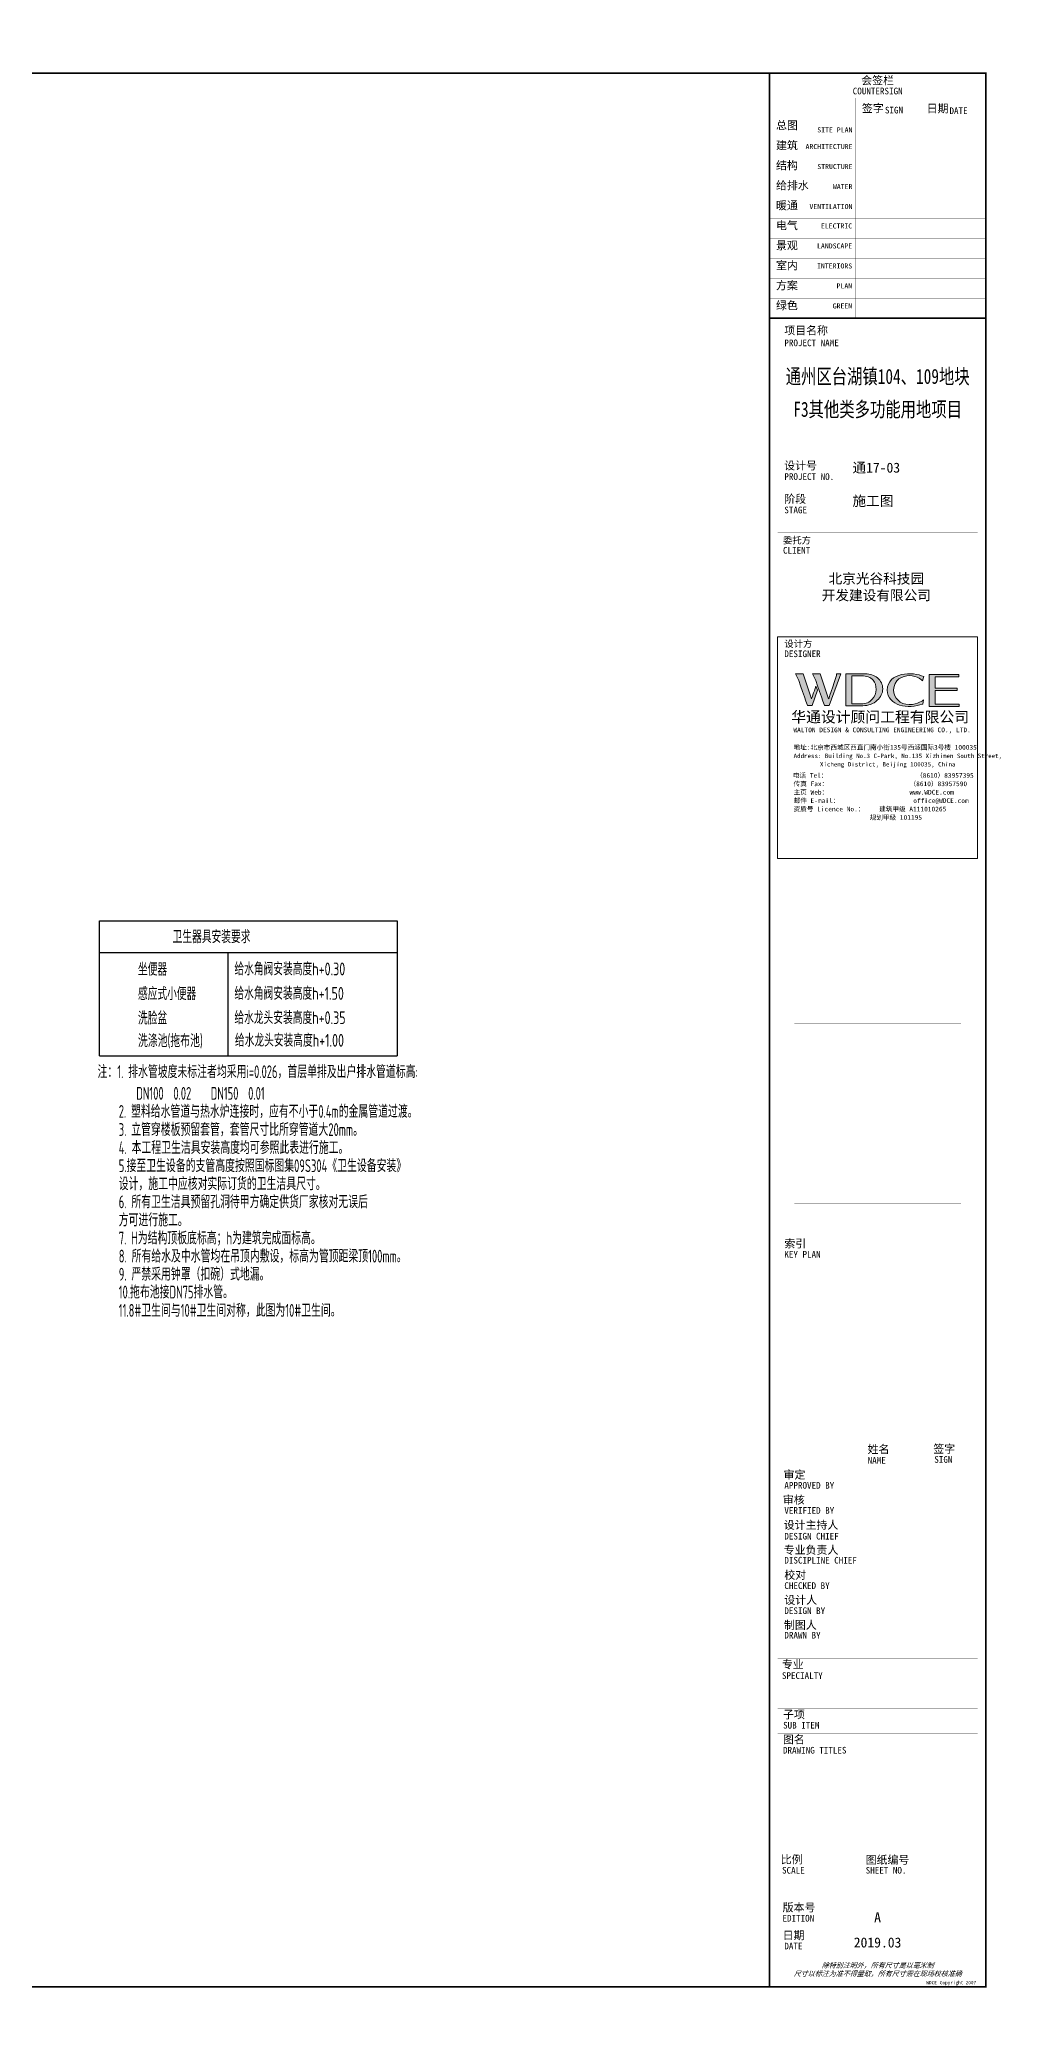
# Model space of a CAD drawing. Extents: x 101085 to 143137, y -1 to 29701.
# Drawn here: x 128439 to 143137, y -1 to 29701 of the extents above; entities that cross this region are included whole.
import ezdxf
from ezdxf.enums import TextEntityAlignment as Align
from ezdxf.xclip import XClip

# ---------------------------------------------------------------- set-up
doc = ezdxf.new("R2010")
doc.units = 0
doc.header["$LTSCALE"] = 10
doc.header["$MEASUREMENT"] = 0
doc.header["$XCLIPFRAME"] = 0
doc.linetypes.add('104-10 轴网$0$DOTE', pattern=[2.42, 2, -0.2, 0.02, -0.2])
doc.linetypes.add('X-104 8#10#平面$0$109-34 轴网$0$L1$0$$AUDIT_BAD_LTYPE1', pattern=[0])
doc.layers.get('Defpoints').update_dxf_attribs({"color": 167})
doc.layers.add('104-10 轴网$0$A_AXIS-轴线', color=36, linetype='104-10 轴网$0$DOTE')
doc.layers.add('P-标注', color=7, linetype='Continuous')
doc.styles.add('TBHZ', font='ros1.shx', dxfattribs={"width": 0.9, "bigfont": 'jd.shx'})
doc.styles.add('图签信息$0$hwxh', font='STXIHEI.TTF')
doc.styles.add('图签信息$0$华文细黑', font='STXIHEI.TTF', dxfattribs={"height": 10})

# ---------------------------------------------------------------- blocks, each defined once
blk = doc.blocks.new('图签信息$0$WDCE Copyright200X')
at = {"const_width": 0.016}
blk.add_lwpolyline([(-10.6, 1.26, 1), (-11.4, 1.26, 1)], format="xyb", close=True, dxfattribs=at)
at = {"style": '图签信息$0$华文细黑'}
for s, p in [('WDCE ', (-11.46, 0.5)), ('     Copyright ', (-3.51, 0.5))]:
    blk.add_text(s, height=1, dxfattribs=at).set_placement(p, align=Align.BOTTOM_RIGHT)
blk.add_text('c', height=0.6, dxfattribs=at).set_placement((-11.04, 1.35), align=Align.MIDDLE_CENTER)
blk.add_attdef('200X', text='', height=1, dxfattribs=at).set_placement((-0.45, 0.5), align=Align.BOTTOM_RIGHT)
blk = doc.blocks.new('图签信息$0$logo2')
h = blk.add_hatch(color=7)
h.paths.add_polyline_path([(19.02, -7.36), (15.84, -7.36), (15.84, -3.97), (18.97, -3.97), (18.97, -4.24), (16.46, -4.24), (16.46, -5.45), (18.81, -5.45), (18.81, -5.69), (16.47, -5.69), (16.47, -7.12), (19.02, -7.12)])
edge = h.paths.add_edge_path()
edge.add_spline(control_points=[(15.26, -4.21), (15.26, -4.21), (15.13, -4.65), (15.13, -4.65), (15.13, -4.65), (14.62, -4.1), (13.73, -4.1), (13.04, -4.1), (12.07, -4.54), (12.08, -5.62), (12.08, -6.49), (12.77, -7.16), (13.73, -7.17), (14.66, -7.17), (15.23, -6.68), (15.23, -6.68), (15.23, -6.68), (15.16, -7.11), (15.16, -7.11), (13.63, -7.7), (11.42, -7.29), (11.41, -5.64), (11.4, -3.72), (14.16, -3.66), (15.26, -4.21)], knot_values=[0, 0, 0, 0, 1, 1, 1, 2, 2, 2, 3, 3, 3, 4, 4, 4, 5, 5, 5, 6, 6, 6, 7, 7, 7, 8, 8, 8, 8], degree=3, periodic=0)
edge = h.paths.add_edge_path(flags=16)
edge.add_spline(control_points=[(10.23, -5.57), (10.23, -5.16), (10.12, -4.83), (9.9, -4.58), (9.63, -4.27), (9.23, -4.12), (8.69, -4.12), (8.69, -4.12), (7.64, -4.12), (7.64, -4.12), (7.64, -4.12), (7.64, -7.1), (7.64, -7.1), (7.64, -7.1), (8.66, -7.1), (8.66, -7.1), (9.13, -7.1), (9.52, -6.93), (9.82, -6.6), (10.09, -6.31), (10.23, -5.96), (10.23, -5.57)], knot_values=[0, 0, 0, 0, 1, 1, 1, 2, 2, 2, 3, 3, 3, 4, 4, 4, 5, 5, 5, 6, 6, 6, 7, 7, 7, 7], degree=3, periodic=0)
edge = h.paths.add_edge_path()
edge.add_spline(control_points=[(10.92, -5.51), (10.92, -5.96), (10.72, -6.37), (10.34, -6.72), (9.92, -7.1), (9.41, -7.29), (8.82, -7.29), (8.82, -7.29), (7.03, -7.29), (7.03, -7.29), (7.03, -7.29), (7.03, -3.92), (7.03, -3.92), (7.03, -3.92), (9.1, -3.92), (9.1, -3.92), (9.59, -3.92), (10.01, -4.06), (10.36, -4.34), (10.73, -4.64), (10.92, -5.03), (10.92, -5.51)], knot_values=[0, 0, 0, 0, 1, 1, 1, 2, 2, 2, 3, 3, 3, 4, 4, 4, 5, 5, 5, 6, 6, 6, 7, 7, 7, 7], degree=3, periodic=0)
at = {"lineweight": 0}
blk.add_lwpolyline([(19.02, -7.36), (15.84, -7.36), (15.84, -3.97), (18.97, -3.97), (18.97, -4.24), (16.46, -4.24), (16.46, -5.45), (18.81, -5.45), (18.81, -5.69), (16.47, -5.69), (16.47, -7.12), (19.02, -7.12), (19.02, -7.36)], dxfattribs=at)
for points, knots in [([(10.92, -5.51), (10.92, -5.96), (10.72, -6.37), (10.34, -6.72), (9.92, -7.1), (9.41, -7.29), (8.82, -7.29), (8.82, -7.29), (7.03, -7.29), (7.03, -7.29), (7.03, -7.29), (7.03, -3.92), (7.03, -3.92), (7.03, -3.92), (9.1, -3.92), (9.1, -3.92), (9.59, -3.92), (10.01, -4.06), (10.36, -4.34), (10.73, -4.64), (10.92, -5.03), (10.92, -5.51)], [0, 0, 0, 0, 1, 1, 1, 2, 2, 2, 3, 3, 3, 4, 4, 4, 5, 5, 5, 6, 6, 6, 7, 7, 7, 7]), ([(10.23, -5.57), (10.23, -5.16), (10.12, -4.83), (9.9, -4.58), (9.63, -4.27), (9.23, -4.12), (8.69, -4.12), (8.69, -4.12), (7.64, -4.12), (7.64, -4.12), (7.64, -4.12), (7.64, -7.1), (7.64, -7.1), (7.64, -7.1), (8.66, -7.1), (8.66, -7.1), (9.13, -7.1), (9.52, -6.93), (9.82, -6.6), (10.09, -6.31), (10.23, -5.96), (10.23, -5.57)], [0, 0, 0, 0, 1, 1, 1, 2, 2, 2, 3, 3, 3, 4, 4, 4, 5, 5, 5, 6, 6, 6, 7, 7, 7, 7]), ([(15.26, -4.21), (15.26, -4.21), (15.13, -4.65), (15.13, -4.65), (15.13, -4.65), (14.62, -4.1), (13.73, -4.1), (13.04, -4.1), (12.07, -4.54), (12.08, -5.62), (12.08, -6.49), (12.77, -7.16), (13.73, -7.17), (14.66, -7.17), (15.23, -6.68), (15.23, -6.68), (15.23, -6.68), (15.16, -7.11), (15.16, -7.11), (13.63, -7.7), (11.42, -7.29), (11.41, -5.64), (11.4, -3.72), (14.16, -3.66), (15.26, -4.21)], [0, 0, 0, 0, 1, 1, 1, 2, 2, 2, 3, 3, 3, 4, 4, 4, 5, 5, 5, 6, 6, 6, 7, 7, 7, 8, 8, 8, 8])]:
    blk.add_open_spline(points, degree=3, knots=knots, dxfattribs=at)
blk = doc.blocks.new('图签信息$0$logo1')
h = blk.add_hatch(color=8)
edge = h.paths.add_edge_path()
edge.add_spline(control_points=[(3.86, -5.21), (3.63, -5.88), (3.39, -6.56), (3.39, -6.56), (3.39, -6.56), (2.5, -3.91), (2.5, -3.91), (2.5, -3.91), (1.8, -3.91), (1.69, -3.91), (2.02, -4.39), (2.95, -7.27), (2.95, -7.27), (2.95, -7.27), (3.44, -7.27), (3.44, -7.27), (3.44, -7.27), (4.03, -5.66), (4.03, -5.66), (4.03, -5.66), (3.86, -5.21), (3.86, -5.21)], knot_values=[0, 0, 0, 0, 1, 1, 1, 2, 2, 2, 3, 3, 3, 4, 4, 4, 5, 5, 5, 6, 6, 6, 7, 7, 7, 7], degree=3, periodic=0)
h = blk.add_hatch(color=7)
edge = h.paths.add_edge_path()
edge.add_spline(control_points=[(6.04, -3.91), (6.09, -4.1), (5.2, -6.56), (5.2, -6.56), (5.2, -6.56), (4.3, -3.91), (4.3, -3.91), (4.3, -3.91), (3.6, -3.91), (3.49, -3.91), (3.82, -4.39), (4.75, -7.27), (4.75, -7.27), (4.75, -7.27), (5.24, -7.27), (5.24, -7.27), (5.24, -7.27), (6.33, -4.3), (6.33, -4.3), (6.33, -4.3), (6.48, -3.91), (6.48, -3.91), (6.48, -3.91), (6.21, -3.91), (6.04, -3.91)], knot_values=[0, 0, 0, 0, 1, 1, 1, 2, 2, 2, 3, 3, 3, 4, 4, 4, 5, 5, 5, 6, 6, 6, 7, 7, 7, 8, 8, 8, 8], degree=3, periodic=0)
at = {"color": 8, "lineweight": 0}
blk.add_open_spline([(3.86, -5.21), (3.63, -5.88), (3.39, -6.56), (3.39, -6.56), (3.39, -6.56), (2.5, -3.91), (2.5, -3.91), (2.5, -3.91), (1.8, -3.91), (1.69, -3.91), (2.02, -4.39), (2.95, -7.27), (2.95, -7.27), (2.95, -7.27), (3.44, -7.27), (3.44, -7.27), (3.44, -7.27), (4.03, -5.66), (4.03, -5.66), (4.03, -5.66), (3.86, -5.21), (3.86, -5.21)], degree=3, knots=[0, 0, 0, 0, 1, 1, 1, 2, 2, 2, 3, 3, 3, 4, 4, 4, 5, 5, 5, 6, 6, 6, 7, 7, 7, 7], dxfattribs=at)
at = {"lineweight": 0}
blk.add_open_spline([(6.04, -3.91), (6.09, -4.1), (5.2, -6.56), (5.2, -6.56), (5.2, -6.56), (4.3, -3.91), (4.3, -3.91), (4.3, -3.91), (3.6, -3.91), (3.49, -3.91), (3.82, -4.39), (4.75, -7.27), (4.75, -7.27), (4.75, -7.27), (5.24, -7.27), (5.24, -7.27), (5.24, -7.27), (6.33, -4.3), (6.33, -4.3), (6.33, -4.3), (6.48, -3.91), (6.48, -3.91), (6.48, -3.91), (6.21, -3.91), (6.04, -3.91)], degree=3, knots=[0, 0, 0, 0, 1, 1, 1, 2, 2, 2, 3, 3, 3, 4, 4, 4, 5, 5, 5, 6, 6, 6, 7, 7, 7, 8, 8, 8, 8], dxfattribs=at)
blk.add_blockref('图签信息$0$logo2', (0, 0))
blk = doc.blocks.new('图签信息$0$时间-logo')
at = {"layer": 'Defpoints', "lineweight": 0}
blk.add_lwpolyline([(0, -23.46), (-21.17, -23.46), (-21.17, 0), (0, 0), (0, -23.46)], dxfattribs=at)
blk.add_blockref('图签信息$0$logo1', (-20.97, 0))
at = {"style": '图签信息$0$hwxh'}
for s, height, p in [('华通设计顾问工程有限公司 ', 1.15, (-19.73, -9.05)), ('WALTON DESIGN & CONSULTING ENGINEERING CO., LTD.', 0.5, (-19.5, -10.1)), ('Address: Building No.3 C-Park, No.135 Xizhimen South Street, ', 0.47, (-19.48, -12.83)), ('地址:北京市西城区西直门南小街135号西派国际3号楼 100035', 0.5, (-19.48, -11.94)), ('电话 Tel：                        （8610）83957395 ', 0.5, (-19.56, -14.91)), ('Xicheng District, Beijing 100035, China ', 0.47, (-16.69, -13.72)), ('传真 Fax：                      （8610）83957590 ', 0.5, (-19.48, -15.8)), ('主页 Web：                      www.WDCE.com ', 0.5, (-19.48, -16.69)), ('资质号 Licence No.：    建筑甲级 A111010265 ', 0.5, (-19.48, -18.47)), ('邮件 E-mail：                    office@WDCE.com ', 0.5, (-19.48, -17.58)), ('   规划甲级 101195', 0.5, (-12.6, -19.36))]:
    blk.add_text(s, height=height, dxfattribs=at).set_placement(p)
blk = doc.blocks.new('图签信息')
at = {"const_width": 0.5}
for points in [[(-65, 574), (-65, 500.5), (0, 500.5), (0, 574)], [(-65, 0), (0, 0), (0, 500.5), (-65, 500.5)]]:
    blk.add_lwpolyline(points, close=True, dxfattribs=at)
at = {"const_width": 0.05}
for points in [[(-65, 566.5), (0, 566.5)], [(-39.14, 566.5), (-39.14, 500.5)], [(-19.1, 566.5), (-19.1, 500.5)], [(-65, 560.5), (0, 560.5)], [(-65, 554.5), (0, 554.5)], [(-65, 548.5), (0, 548.5)], [(-65, 542.5), (0, 542.5)], [(-65, 536.5), (0, 536.5)], [(-65, 530.5), (0, 530.5)], [(-65, 524.5), (0, 524.5)], [(-65, 518.5), (0, 518.5)], [(-65, 512.5), (0, 512.5)], [(-65, 512.5), (0, 512.5)], [(-65, 506.5), (0, 506.5)], [(-65, 500.5), (0, 500.5)], [(-62.5, 450.87), (-2.5, 450.87)], [(-62.5, 440.87), (-2.5, 440.87)], [(-2.5, 407.85), (-2.5, 436.12), (-62.5, 436.12), (-62.5, 407.85)], [(-62.5, 407.85), (-2.5, 407.85)], [(-62.5, 404.92), (-62.5, 227.83)], [(-62.5, 404.92), (-2.5, 404.92)], [(-62.5, 227.83), (-2.5, 227.83), (-2.5, 404.92)], [(-57.5, 338.36), (-7.5, 338.36)], [(-57.5, 288.83), (-7.5, 288.83)], [(-57.5, 234.85), (-7.5, 234.85)], [(-62.5, 227.83), (-2.5, 227.83)], [(-62.5, 217.74), (-2.5, 217.74)], [(-62.5, 103.26), (-2.5, 103.26), (-2.5, 163.26), (-62.5, 163.26), (-62.5, 103.26)], [(-37.5, 163.26), (-37.5, 103.26)], [(-20, 163.26), (-20, 103.26)], [(-62.5, 155.76), (-2.5, 155.76)], [(-62.5, 148.26), (-2.5, 148.26)], [(-62.5, 140.76), (-2.5, 140.76)], [(-62.5, 133.26), (-2.5, 133.26)], [(-62.5, 125.76), (-2.5, 125.76)], [(-62.5, 118.26), (-2.5, 118.26)], [(-62.5, 110.76), (-2.5, 110.76)], [(-62.5, 98.5), (-2.5, 98.5), (-2.5, 10), (-62.5, 10), (-62.5, 98.5)], [(-62.5, 83.5), (-2.5, 83.5)], [(-62.5, 76), (-2.5, 76)], [(-62.5, 40), (-2.5, 40)], [(-37.5, 40), (-37.5, 26)], [(-62.5, 26), (-2.5, 26)], [(-62.5, 18), (-2.5, 18)]]:
    blk.add_lwpolyline(points, dxfattribs=at)
at = {"ltscale": 0.001, "xscale": 2.834689937531525, "yscale": 2.834689937531525, "zscale": 2.834689937531525}
blk.add_blockref('图签信息$0$时间-logo', (-2.5, 404.92), dxfattribs=at)
blk.add_blockref('图签信息$0$WDCE Copyright200X', (-2.5, 0)).add_auto_attribs({'200X': '2007'})
at = {"style": '图签信息$0$华文细黑'}
for s, height, p in [('会签栏', 2.4, (-32.5, 573)), ('COUNTERSIGN', 2, (-32.5, 569.6))]:
    blk.add_text(s, height=height, dxfattribs=at).set_placement(p, align=Align.TOP_CENTER)
for s, height, p in [('签字', 2.4, (-37.22, 564.63)), ('日期', 2.4, (-17.79, 564.58)), ('总图', 2.4, (-63, 559.5)), ('SIGN', 2, (-30.32, 563.88)), ('DATE', 2, (-10.96, 563.7)), ('建筑', 2.4, (-63, 553.5)), ('结构', 2.4, (-63, 547.5)), ('给排水', 2.4, (-63, 541.5)), ('暖通', 2.4, (-63, 535.5)), ('电气', 2.4, (-63, 529.5)), ('景观', 2.4, (-63, 523.5)), ('室内', 2.4, (-63, 517.5)), ('方案', 2.4, (-63, 511.5)), ('绿色', 2.4, (-63, 505.5)), ('项目名称', 2.4, (-60.5, 498)), ('PROJECT NAME', 2, (-60.5, 494.08)), ('设计号', 2.4, (-60.54, 457.48)), ('PROJECT NO.', 2, (-60.5, 453.97)), ('阶段', 2.4, (-60.5, 447.47)), ('STAGE', 2, (-60.5, 443.97)), ('委托方', 2, (-60.9, 434.86)), ('CLIENT', 2, (-60.9, 431.86)), ('设计方', 2, (-60.5, 403.83)), ('DESIGNER', 2, (-60.5, 400.83)), ('KEY PLAN', 2, (-60.5, 220.74)), ('索引', 2.4, (-60.5, 224.14)), ('姓名', 2.4, (-35.5, 162.47)), ('签字', 2.4, (-15.81, 162.57)), ('审定', 2.4, (-60.73, 154.81)), ('NAME', 2, (-35.5, 158.96)), ('SIGN', 2, (-15.5, 159.2)), ('APPROVED BY', 2, (-60.5, 151.44)), ('审核', 2.4, (-60.95, 147.29)), ('VERIFIED BY', 2, (-60.5, 143.91)), ('设计主持人', 2.4, (-60.68, 139.76)), ('专业负责人', 2.4, (-60.67, 132.26)), ('DESIGN CHIEF', 2, (-60.5, 136.19)), ('校对', 2.4, (-60.5, 124.76)), ('DISCIPLINE CHIEF', 2, (-60.5, 128.98)), ('CHECKED BY', 2, (-60.5, 121.37)), ('设计人', 2.4, (-60.5, 117.26)), ('DESIGN BY', 2, (-60.5, 113.83)), ('制图人', 2.4, (-60.61, 109.76)), ('DRAWN BY', 2, (-60.5, 106.5)), ('专业', 2.4, (-61.23, 97.93)), ('SPECIALTY', 2, (-61.23, 94.38)), ('SUB ITEM', 2, (-60.88, 79.5)), ('子项', 2.4, (-60.88, 82.92)), ('DRAWING TITLES', 2, (-60.91, 72)), ('图名', 2.4, (-60.91, 75.41)), ('比例', 2.4, (-61.56, 39.42)), ('SCALE', 2, (-61.19, 36)), ('SHEET NO.', 2, (-36.1, 36)), ('图纸编号', 2.4, (-36.1, 39.32)), ('版本号', 2.4, (-61, 25.03)), ('EDITION', 2, (-61.06, 21.61)), ('日期', 2.4, (-61, 16.68)), ('DATE', 2, (-60.5, 13.26))]:
    blk.add_text(s, height=height, dxfattribs=at).set_placement(p, align=Align.TOP_LEFT)
for s, p in [('ARCHITECTURE', (-40.06, 552.7)), ('SITE PLAN', (-40.06, 557.7)), ('STRUCTURE', (-40.06, 546.7)), ('WATER', (-40.06, 540.7)), ('VENTILATION', (-40.06, 534.7)), ('ELECTRIC', (-40.14, 528.89)), ('LANDSCAPE', (-40.14, 522.89)), ('INTERIORS', (-40.14, 516.89)), ('PLAN', (-40.14, 510.89)), ('GREEN', (-40.14, 504.89))]:
    blk.add_text(s, height=1.5, dxfattribs=at).set_placement(p, align=Align.TOP_RIGHT)
at = {"color": 4, "style": '图签信息$0$华文细黑', "width": 0.75}
for s, p in [('通州区台湖镇104、109地块', (-32.5, 480.78)), ('F3其他类多功能用地项目', (-32.5, 470.91))]:
    blk.add_text(s, height=4.5, dxfattribs=at).set_placement(p, align=Align.CENTER)
at = {"color": 4, "style": '图签信息$0$华文细黑'}
for s, p in [('A', (-32.53, 19.4)), ('2019.03', (-32.53, 11.84))]:
    blk.add_text(s, height=3, dxfattribs=at).set_placement(p, align=Align.CENTER)
at = {"style": '图签信息$0$华文细黑', "oblique": 20}
for s, p in [('除特别注明外，所有尺寸是以毫米制', (-32.5, 6.5)), ('尺寸以标注为准不得量取，所有尺寸需在现场校核准确', (-32.5, 4))]:
    blk.add_text(s, height=1.5, dxfattribs=at).set_placement(p, align=Align.MIDDLE_CENTER)
at = {"color": 4, "ltscale": 0.001, "char_height": 3, "width": 58.4895, "style": '图签信息$0$华文细黑'}
for s, insert, attachment_point in [('通17-03', (-40.06, 455.51), 4), ('施工图', (-40.06, 445.51), 4), ('北京光谷科技园\\P开发建设有限公司', (-32.9, 419.71), 5)]:
    blk.add_mtext(s, dxfattribs=dict(at, insert=insert, attachment_point=attachment_point))
blk = doc.blocks.new('图签-A1')
at = {"color": 2}
blk.add_blockref('图签信息', (0, 0), dxfattribs=at)
blk = doc.blocks.new('图框-A1')
for points, const_width in [([(0, 0), (841, 0), (841, 594), (0, 594)], 0.05), ([(766, 584), (25, 584), (25, 10), (766, 10)], 0.5)]:
    blk.add_lwpolyline(points, close=True, dxfattribs=dict(const_width=const_width))
at = {"const_width": 0.05}
blk.add_lwpolyline([(841, 297), (839, 297)], dxfattribs=at)
blk = doc.blocks.new('104-10 轴网')
at = {"layer": '104-10 轴网$0$A_AXIS-轴线', "linetype": '104-10 轴网$0$DOTE'}
blk.add_line((-6500, 16800), (48500, 16800), dxfattribs=at)
at = {"layer": 'Defpoints'}
blk.add_lwpolyline([(-16050, 45500), (58050, 45500), (58050, -11900), (-16050, -11900)], close=True, dxfattribs=at)
blk = doc.blocks.new('104-8910 结构')
at = {"layer": 'Defpoints'}
blk.add_lwpolyline([(-19000, -118200), (61000, -118200), (61000, 41800), (-19000, 41800)], close=True, dxfattribs=at)
blk = doc.blocks.new('X-104 8#10#平面')
at = {"xscale": 100, "yscale": 100, "zscale": 100}
for p in [(-18550, 46500), (-18550, -12900)]:
    blk.add_blockref('图框-A1', p, dxfattribs=at)
at = {"linetype": 'X-104 8#10#平面$0$109-34 轴网$0$L1$0$$AUDIT_BAD_LTYPE1'}
ref = blk.add_blockref('104-8910 结构', (-130, 165700), dxfattribs=at)
XClip(ref).set_block_clipping_path([(-15919.9999999997, -118200.0000000001), (58180.0000000003, -60800.0000000001)])
ref = blk.add_blockref('104-10 轴网', (0, 59400))
XClip(ref).set_block_clipping_path([(-16049.9999999999, -11899.9999999999), (58050, 45500.0000000001)])
ref = blk.add_blockref('104-10 轴网', (0, 0), dxfattribs=at)
XClip(ref).set_block_clipping_path([(-16050, -11900), (58050, 45500)])
ref = blk.add_blockref('104-8910 结构', (-130, 106300), dxfattribs=at)
XClip(ref).set_block_clipping_path([(-15919.9999999996, -118200.0000000001), (58180.0000000005, -60800.0000000001)])

msp = doc.modelspace()

# ---------------------------------------------------------------- linework, layer by layer
at = {"layer": 'P-标注'}
for p, q in [((129336, 14463), (129336, 16487)), ((129336, 16487), (133803, 16487)), ((133803, 16487), (133803, 14463)), ((129336, 16012), (133803, 16012)), ((131269, 14463), (131269, 16012)), ((129336, 14467), (129336, 15467)), ((129336, 14463), (133803, 14463))]:
    msp.add_line(p, q, dxfattribs=at)

# ---------------------------------------------------------------- block references
at = {"xscale": 50, "yscale": 50, "zscale": 50}
for name, p in [('图框-A1', (101086, 0)), ('图签-A1', (142636, 500))]:
    msp.add_blockref(name, p, dxfattribs=at)
ref = msp.add_blockref('X-104 8#10#平面', (81018, 7821))
XClip(ref).set_block_clipping_path([(24813.1708799911, 11350.000007878), (32622.4989548876, 19200.0000078841)])
ref = msp.add_blockref('X-104 8#10#平面', (81018, -65122))
XClip(ref).set_block_clipping_path([(24849.9999765859, 70493.9015272972), (32622.4989548878, 78800.0000078841)])

# ---------------------------------------------------------------- texts
at = {"layer": 'P-标注', "style": 'TBHZ'}
for s, width, p in [('卫生器具安装要求', 0.8, (130434, 16152)), ('坐便器', 0.8, (129914, 15664)), ('给水角阀安装高度h+0.30', 0.8, (131361, 15669)), ('感应式小便器', 0.8, (129914, 15298)), ('给水角阀安装高度h+1.50', 0.8, (131361, 15303)), ('给水龙头安装高度h+0.35', 0.8, (131361, 14938)), ('洗脸盆', 0.8, (129914, 14932)), ('洗涤池(拖布池)', 0.7, (129914, 14592)), ('给水龙头安装高度h+1.00', 0.8, (131369, 14599)), ('注：1. 排水管坡度未标注者均采用i=0.026，首层单排及出户排水管道标高:', 0.7, (129308, 14128)), ('DN100  0.02    DN150  0.01', 0.7, (129888, 13804)), ('2. 塑料给水管道与热水炉连接时，应有不小于0.4m的金属管道过渡。', 0.7, (129626, 13533)), ('3. 立管穿楼板预留套管，套管尺寸比所穿管道大20mm。', 0.7, (129626, 13261)), ('4. 本工程卫生洁具安装高度均可参照此表进行施工。', 0.7, (129626, 12990)), ('5.接至卫生设备的支管高度按照国标图集09S304《卫生设备安装》', 0.7, (129626, 12719)), ('设计，施工中应核对实际订货的卫生洁具尺寸。', 0.7, (129626, 12448)), ('6. 所有卫生洁具预留孔洞待甲方确定供货厂家核对无误后', 0.7, (129626, 12177)), ('方可进行施工。', 0.7, (129626, 11905)), ('7. H为结构顶板底标高；h为建筑完成面标高。', 0.7, (129626, 11634)), ('9. 严禁采用钟罩（扣碗）式地漏。', 0.7, (129626, 11092)), ('8. 所有给水及中水管均在吊顶内敷设，标高为管顶距梁顶100mm。', 0.7, (129626, 11363)), ('10.拖布池接DN75排水管。', 0.7, (129626, 10824)), ('11.8#卫生间与10#卫生间对称，此图为10#卫生间。', 0.7, (129626, 10549))]:
    msp.add_text(s, height=192, dxfattribs=dict(at, width=width)).set_placement(p)

doc.saveas('drawing.dxf')
